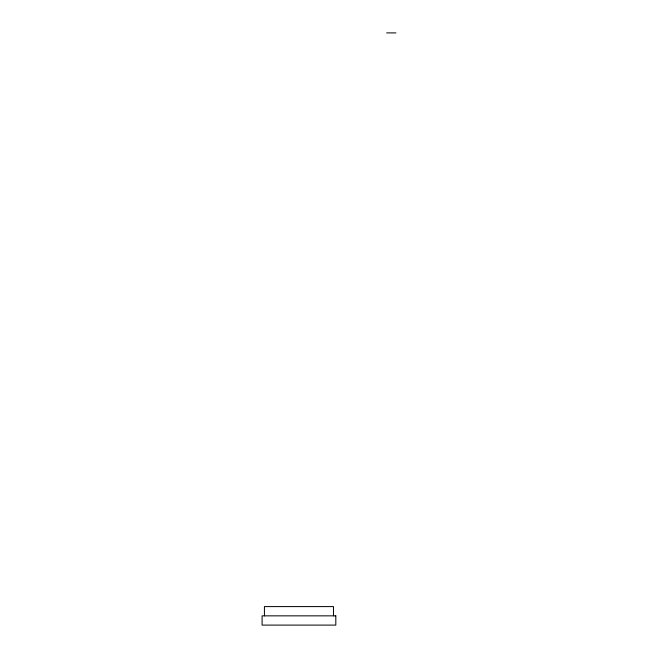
<?xml version="1.0" encoding="UTF-8"?>
<svg xmlns="http://www.w3.org/2000/svg" width="658" height="658" viewBox="0 0 658 658"><rect width="100%" height="100%" fill="white"/><g stroke="black" fill="none" stroke-linecap="round" stroke-linejoin="round"><path stroke-width="0.99" d="M386.649 32.9L395.902 32.9M333.483 615.847L333.483 606.594L264.426 606.594L264.426 615.847M335.81 615.847L262.098 615.847L262.098 625.1L335.81 625.1L335.81 615.847"/></g></svg>
